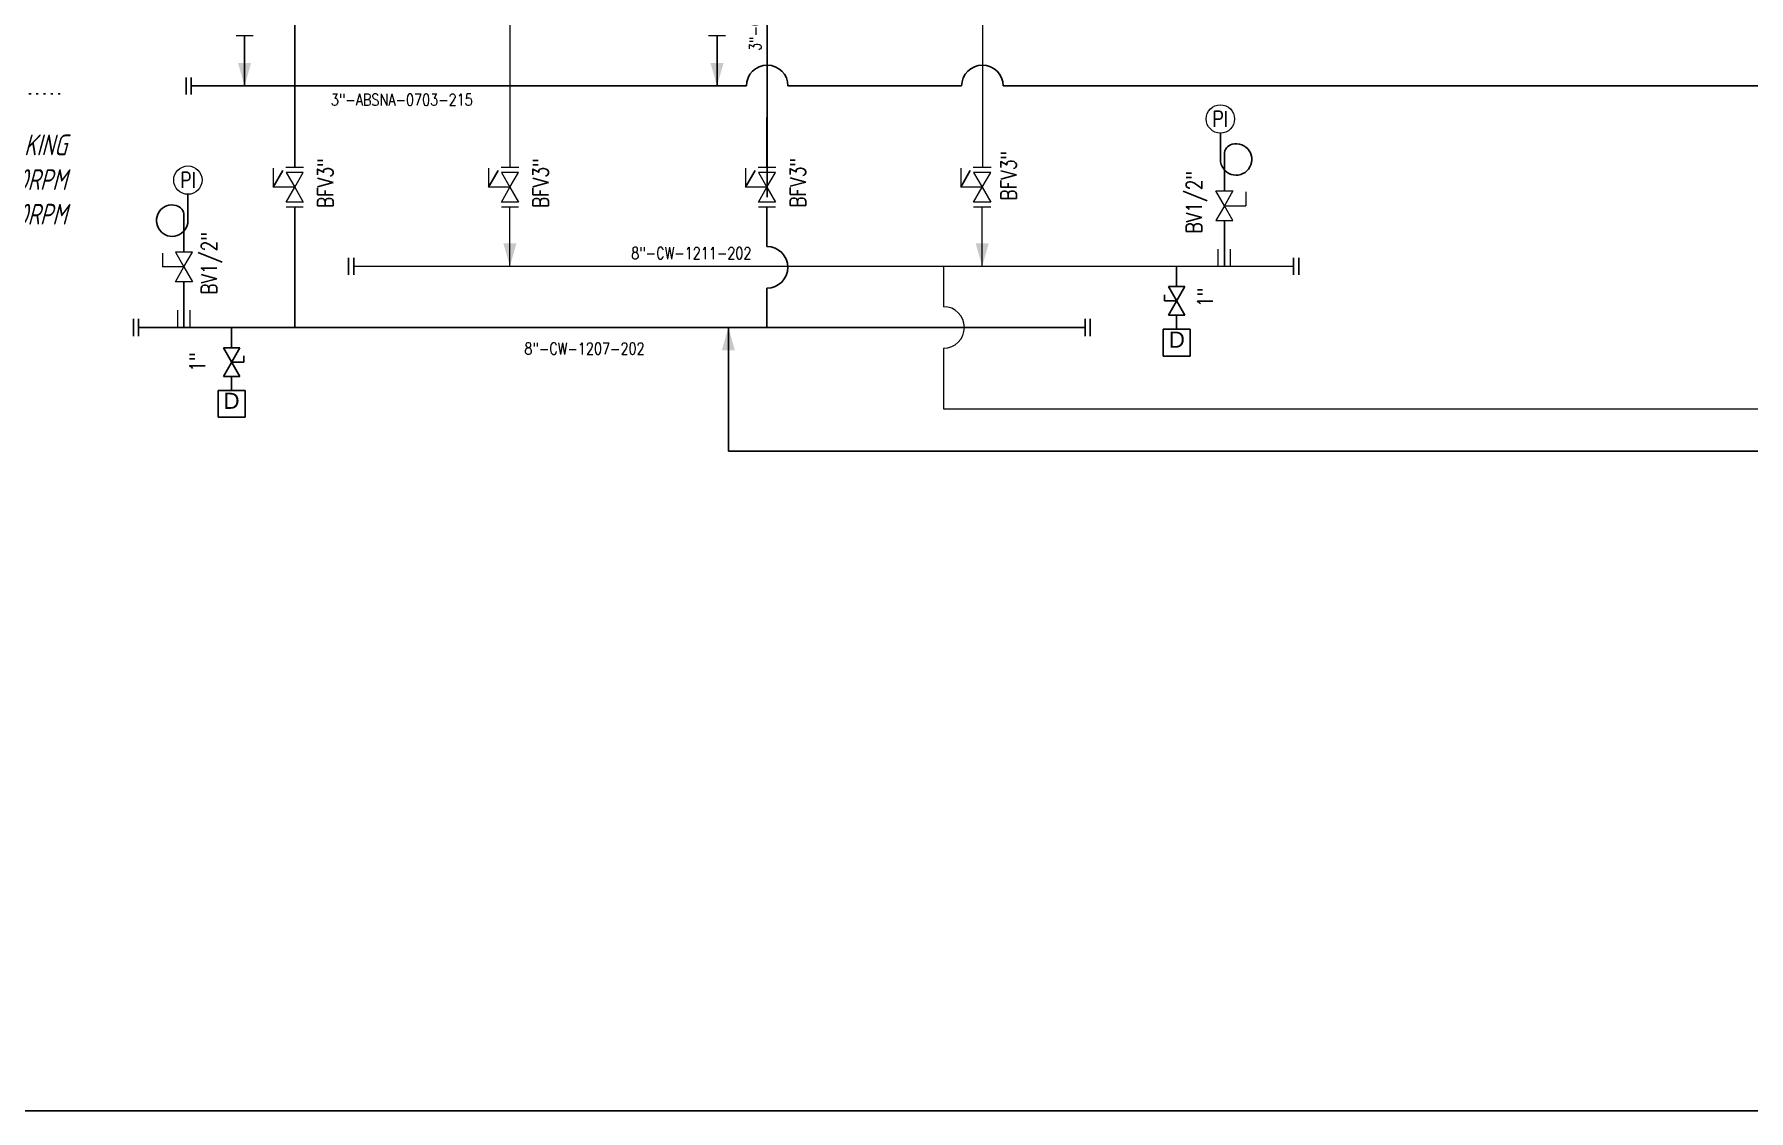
# Model space of a CAD drawing. Extents: x -29512 to 147477, y -5232 to 39709.
# Drawn here: x 140799.3 to 140881.8, y 10663.7 to 10715.5 of the extents above; entities that cross this region are included whole.
import ezdxf
from ezdxf.enums import TextEntityAlignment as Align

# ---------------------------------------------------------------- set-up
doc = ezdxf.new("R2010")
doc.units = 0
doc.linetypes.add('DASHDOT', pattern=[25.4, 12.7, -6.35, 0, -6.35])
doc.linetypes.add('DOTTED', pattern=[0.25, 0, -0.25])
doc.layers.get('0').update_dxf_attribs({"linetype": 'CONTINUOUS'})
for name, color, linetype in [('6', 6, 'DASHDOT'), ('DIMENSION', 3, 'CONTINUOUS'), ('HATCH', 4, 'CONTINUOUS'), ('NUVOLA', 6, 'CONTINUOUS'), ('S', 7, 'CONTINUOUS')]:
    doc.layers.add(name, color=color, linetype=linetype)
doc.layers.add('FITTING', color=7, linetype='CONTINUOUS', lineweight=13)
doc.layers.add('TAG', color=140, linetype='CONTINUOUS', lineweight=13)
doc.styles.add('A3', font='arial.ttf', dxfattribs={"height": 0.3})
doc.styles.add('Romans100', font='romans.shx', dxfattribs={"width": 0.8, "height": 200})
doc.styles.add('S', font='ITALIC', dxfattribs={"height": 6})
doc.styles.add('S25', font='SIMPLEX', dxfattribs={"width": 0.8, "height": 0.25})
doc.styles.add('STYLE4', font='isocp.shx', dxfattribs={"width": 0.8, "oblique": 15, "height": 2})

# ---------------------------------------------------------------- blocks, each defined once
blk = doc.blocks.new('PRESA', base_point=(1.75, 0.1))
for p, q in [((1.5, 0.1), (1.5, 0.6)), ((1.5, 0.6), (2, 0.6)), ((2, 0.6), (2, 0.1)), ((2, 0.1), (1.5, 0.1))]:
    blk.add_line(p, q)
at = {"style": 'S', "width": 1.2}
blk.add_attdef('1', text='', height=0.3, dxfattribs=at).set_placement((1.75, 0.2), align=Align.CENTER)

msp = doc.modelspace()

# ---------------------------------------------------------------- linework, layer by layer
at = {"color": 6, "lineweight": 20}
for p, q in [((140822.1541, 10731.1821), (140822.1541, 10709.1355)), ((140844.9028, 10731.1821), (140844.9028, 10709.1355)), ((140822.1541, 10704.369), (140822.1541, 10707.2132)), ((140844.8928, 10704.369), (140844.8928, 10707.2132)), ((140814.6304, 10704.369), (140859.8866, 10704.369)), ((140843.033, 10704.369), (140843.033, 10702.4253)), ((140843.033, 10700.4253), (140843.033, 10697.515)), ((140843.033, 10697.515), (140909.378, 10697.515))]:
    msp.add_line(p, q, dxfattribs=at)
at = {"color": 7}
for p, q in [((140806.5608, 10712.6333), (140806.5608, 10713.4576)), ((140806.8082, 10712.6333), (140806.8082, 10713.4576)), ((140814.3831, 10703.9569), (140814.3831, 10704.7812)), ((140814.6304, 10703.9569), (140814.6304, 10704.7812)), ((140859.8866, 10703.9569), (140859.8866, 10704.7812)), ((140860.1339, 10703.9569), (140860.1339, 10704.7812)), ((140804.021, 10701.0132), (140804.021, 10701.8375)), ((140804.2683, 10701.0132), (140804.2683, 10701.8375)), ((140849.8504, 10701.0132), (140849.8504, 10701.8375)), ((140850.0977, 10701.0132), (140850.0977, 10701.8375))]:
    msp.add_line(p, q, dxfattribs=at)
at = {"color": 7, "lineweight": 20}
for p, q in [((140810.757, 10709.0968), (140810.757, 10708.1743)), ((140821.1191, 10709.0968), (140821.1191, 10708.1743)), ((140833.4957, 10709.0968), (140833.4957, 10708.1743)), ((140843.8578, 10709.0968), (140843.8578, 10708.1743)), ((140811.7919, 10708.1743), (140810.757, 10708.1743)), ((140822.1541, 10708.1743), (140821.1191, 10708.1743)), ((140834.5306, 10708.1743), (140833.4957, 10708.1743)), ((140844.8928, 10708.1743), (140843.8578, 10708.1743)), ((140856.5524, 10707.2811), (140857.5873, 10707.2811)), ((140857.5873, 10707.9466), (140857.5873, 10707.2811)), ((140805.4215, 10705.0029), (140805.4215, 10704.3375)), ((140806.4564, 10704.3375), (140805.4215, 10704.3375))]:
    msp.add_line(p, q, dxfattribs=at)
for p, q in [((140854.6488, 10702.0165), (140853.862, 10703.3934)), ((140854.6488, 10703.3934), (140853.862, 10702.0165)), ((140853.862, 10703.3934), (140854.6488, 10703.3934)), ((140853.6653, 10702.7049), (140853.6653, 10703)), ((140854.2554, 10702.7049), (140853.6653, 10702.7049)), ((140853.862, 10702.0165), (140854.6488, 10702.0165)), ((140809.1467, 10700.4497), (140808.3599, 10700.4497)), ((140808.3599, 10700.4497), (140809.1467, 10699.0728)), ((140808.3599, 10699.0728), (140809.1467, 10700.4497)), ((140808.7533, 10699.7612), (140809.3434, 10699.7612)), ((140809.3434, 10699.7612), (140809.3434, 10700.0563)), ((140809.1467, 10699.0728), (140808.3599, 10699.0728))]:
    msp.add_line(p, q)
for centre in [(140856.3614, 10711.4572), (140806.6473, 10708.5135)]:
    msp.add_circle(centre, 0.6834, dxfattribs=at)
at = {"color": 6, "lineweight": 20}
msp.add_arc((140843.033, 10701.4253), 1, 270, 90, dxfattribs=at)
for points in [[(140822.1541, 10704.369), (140822.4688, 10705.4705), (140821.8393, 10705.4705)], [(140844.8928, 10704.369), (140845.2075, 10705.4705), (140844.578, 10705.4705)]]:
    msp.add_solid(points, dxfattribs=at)
at = {"layer": '6', "color": 5, "linetype": 'Continuous', "ltscale": 5}
for p, q in [((140811.7919, 10724.2848), (140811.7919, 10709.1355)), ((140834.5407, 10724.2848), (140834.5407, 10707.6977)), ((140834.5306, 10709.1355), (140834.5306, 10711.5226)), ((140811.7919, 10701.4253), (140811.7919, 10707.2132)), ((140834.5306, 10705.3192), (140834.5306, 10707.2132)), ((140834.5306, 10701.4253), (140834.5306, 10703.3192)), ((140804.2683, 10701.4253), (140849.8504, 10701.4253)), ((140832.6708, 10701.4253), (140832.6708, 10695.4783)), ((140832.6708, 10695.4783), (140911.9737, 10695.4783))]:
    msp.add_line(p, q, dxfattribs=at)
msp.add_arc((140834.5306, 10704.3192), 1, 270, 90, dxfattribs=at)
msp.add_solid([(140832.6708, 10701.4253), (140832.9856, 10700.3238), (140832.3561, 10700.3238)], dxfattribs=at)
at = {"layer": 'DIMENSION', "color": 0, "linetype": 'ByBlock', "ltscale": 0.5}
for p, q in [((140854.2554, 10704.369), (140854.2554, 10703.3934)), ((140808.7533, 10701.4253), (140808.7533, 10700.4497)), ((140854.2554, 10702.0165), (140854.2554, 10701.3413)), ((140808.7533, 10699.0728), (140808.7533, 10698.3976))]:
    msp.add_line(p, q, dxfattribs=at)
at = {"layer": 'DIMENSION', "color": 6, "linetype": 'ByBlock', "ltscale": 0.5}
msp.add_lwpolyline([(140940.703, 10663.7417), (140590.0902, 10663.7417), (140590.0902, 10878.0401), (140940.703, 10878.0401)], close=True, dxfattribs=at)
at = {"layer": 'FITTING', "lineweight": 20}
for p, q in [((140808.9643, 10715.4757), (140809.7886, 10715.4757)), ((140831.7131, 10715.4757), (140832.5374, 10715.4757)), ((140812.2041, 10707.2132), (140811.3798, 10707.2132)), ((140822.5662, 10707.2132), (140821.7419, 10707.2132)), ((140834.9428, 10707.2132), (140834.1185, 10707.2132)), ((140845.3049, 10707.2132), (140844.4806, 10707.2132)), ((140856.2563, 10704.369), (140856.2563, 10705.1933)), ((140856.8485, 10704.369), (140856.8485, 10705.1933)), ((140806.1603, 10701.4253), (140806.1603, 10702.2496)), ((140806.7525, 10701.4253), (140806.7525, 10702.2496))]:
    msp.add_line(p, q, dxfattribs=at)
at = {"layer": 'FITTING'}
for p, q in [((140811.3632, 10709.1355), (140812.2207, 10709.1355)), ((140821.7253, 10709.1355), (140822.5828, 10709.1355)), ((140834.1019, 10709.1355), (140834.9593, 10709.1355)), ((140844.464, 10709.1355), (140845.3215, 10709.1355))]:
    msp.add_line(p, q, dxfattribs=at)
at = {"layer": 'FITTING', "lineweight": 20}
for points in [[(140811.7919, 10708.1743), (140812.2041, 10708.8882), (140811.3798, 10708.8882)], [(140822.1541, 10708.1743), (140822.5662, 10708.8882), (140821.7419, 10708.8882)], [(140834.5306, 10708.1743), (140834.9428, 10708.8882), (140834.1185, 10708.8882)], [(140844.8928, 10708.1743), (140845.3049, 10708.8882), (140844.4806, 10708.8882)], [(140811.7919, 10708.1743), (140812.2041, 10707.4605), (140811.3798, 10707.4605)], [(140822.1541, 10708.1743), (140822.5662, 10707.4605), (140821.7419, 10707.4605)], [(140834.5306, 10708.1743), (140834.9428, 10707.4605), (140834.1185, 10707.4605)], [(140844.8928, 10708.1743), (140845.3049, 10707.4605), (140844.4806, 10707.4605)], [(140856.5524, 10707.2811), (140856.1402, 10707.995), (140856.9645, 10707.995)], [(140856.5524, 10707.2811), (140856.1402, 10706.5673), (140856.9645, 10706.5673)], [(140806.4564, 10704.3375), (140806.8685, 10705.0513), (140806.0442, 10705.0513)], [(140806.4564, 10704.3375), (140806.8685, 10703.6236), (140806.0442, 10703.6236)]]:
    msp.add_lwpolyline(points, close=True, dxfattribs=at)
at = {"layer": 'HATCH', "color": 7, "linetype": 'DOTTED'}
msp.add_line((140800.4949, 10712.6687), (140604.0292, 10712.6687), dxfattribs=at)
at = {"layer": 'HATCH', "color": 7}
for p, q in [((140856.3614, 10709.5072), (140856.3614, 10710.7738)), ((140856.5524, 10709.7554), (140856.5524, 10707.995)), ((140810.757, 10708.1743), (140811.2182, 10708.9732)), ((140821.1191, 10708.1743), (140821.5803, 10708.9732)), ((140833.4957, 10708.1743), (140833.9569, 10708.9732)), ((140843.8578, 10708.1743), (140844.319, 10708.9732)), ((140806.6473, 10706.5636), (140806.6473, 10707.8301)), ((140806.4564, 10706.8117), (140806.4564, 10705.0513)), ((140856.5524, 10706.5673), (140856.5524, 10704.369)), ((140806.4564, 10703.6236), (140806.4564, 10701.4253))]:
    msp.add_line(p, q, dxfattribs=at)
for centre, radius, start, end in [((140857.1182, 10709.5072), 0.7567, 180, 104.84939), ((140857.0524, 10709.7554), 0.5, 104.84939, 180), ((140805.8906, 10706.5636), 0.7567, 75.15061, 0), ((140805.9564, 10706.8117), 0.5, 0, 75.15061)]:
    msp.add_arc(centre, radius, start, end, dxfattribs=at)
at = {"layer": 'NUVOLA', "color": 1}
for p, q in [((140809.3765, 10715.4757), (140809.3765, 10713.0454)), ((140832.1252, 10715.4757), (140832.1252, 10713.0454)), ((140806.8082, 10713.0454), (140833.5407, 10713.0454)), ((140835.5407, 10713.0454), (140843.9028, 10713.0454)), ((140845.9028, 10713.0454), (140856.2794, 10713.0454)), ((140856.2794, 10713.0454), (140866.6415, 10713.0454)), ((140866.6415, 10713.0454), (140902.0781, 10713.0454))]:
    msp.add_line(p, q, dxfattribs=at)
for centre in [(140834.5407, 10713.0454), (140844.9028, 10713.0454)]:
    msp.add_arc(centre, 1, 0, 180, dxfattribs=at)
for points in [[(140809.3765, 10713.0454), (140809.6912, 10714.1469), (140809.0617, 10714.1469)], [(140832.1252, 10713.0454), (140832.44, 10714.1469), (140831.8105, 10714.1469)]]:
    msp.add_solid(points, dxfattribs=at)

# ---------------------------------------------------------------- block references
ref = msp.add_blockref('PRESA', (140854.2554, 10700.0505), dxfattribs=dict(xscale=2.581460861898449, yscale=2.581460861912547, zscale=2.581460861912586))
ref.add_attrib('1', 'D', dxfattribs={"height": 0.7744, "style": 'A3'}).set_placement((140854.2616, 10700.4533), align=Align.CENTER)
ref = msp.add_blockref('PRESA', (140808.7533, 10697.1069), dxfattribs=dict(xscale=-2.581460861898449, yscale=2.581460861912547, zscale=2.581460861912586))
ref.add_attrib('1', 'D', dxfattribs={"height": 0.7744, "style": 'A3'}).set_placement((140808.7472, 10697.5096), align=Align.CENTER)

# ---------------------------------------------------------------- texts
at = {"layer": 'DIMENSION', "color": 2, "insert": (140800.815, 10708.4235), "char_height": 1, "attachment_point": 6, "style": 'STYLE4'}
msp.add_mtext('{GEAR PUMP SUNNY KING\\PCI %%C3" IG-7  450RPM\\Pc/w MOTOR 5,5KW-1450RPM\\P}', dxfattribs=at)
at = {"layer": 'S', "color": 2, "style": 'S25', "width": 0.8}
msp.add_text('3"-CW-1209-202', height=0.5646, rotation=90, dxfattribs=at).set_placement((140834.2462, 10720.5187), align=Align.RIGHT)
for s, p in [('3"-ABSNA-0703-215', (140820.3633, 10712.1009)), ('8"-CW-1211-202', (140833.7817, 10704.7179)), ('8"-CW-1207-202', (140828.637, 10700.1271))]:
    msp.add_text(s, height=0.5646, dxfattribs=at).set_placement(p, align=Align.RIGHT)
at = {"layer": 'TAG', "color": 6, "lineweight": 20, "style": 'Romans100', "width": 0.8}
for p in [(140856.0044, 10703.3318), (140807.4781, 10700.2284)]:
    msp.add_text('1"', height=0.75, rotation=90, dxfattribs=at).set_placement(p, align=Align.RIGHT)
at = {"layer": 'TAG', "color": 6, "lineweight": 20, "char_height": 0.75, "width": 7.302947, "attachment_point": 5, "style": 'Romans100'}
for insert in [(140856.3527, 10711.4578), (140806.6561, 10708.5141)]:
    msp.add_mtext('{PI}', dxfattribs=dict(at, insert=insert))
at = {"layer": 'TAG', "color": 6, "lineweight": 20, "char_height": 0.75, "width": 7.302947, "attachment_point": 5, "rotation": 90, "style": 'Romans100'}
for s, insert in [('{BFV3"}', (140846.1637, 10708.7218)), ('{BFV3"}', (140813.2689, 10708.3649)), ('{BFV3"}', (140823.631, 10708.3649)), ('{BFV3"}', (140836.0177, 10708.3823)), ('{BV1/2"}', (140855.2167, 10707.448)), ('{BV1/2"}', (140807.792, 10704.5043))]:
    msp.add_mtext(s, dxfattribs=dict(at, insert=insert))

doc.saveas('drawing.dxf')
